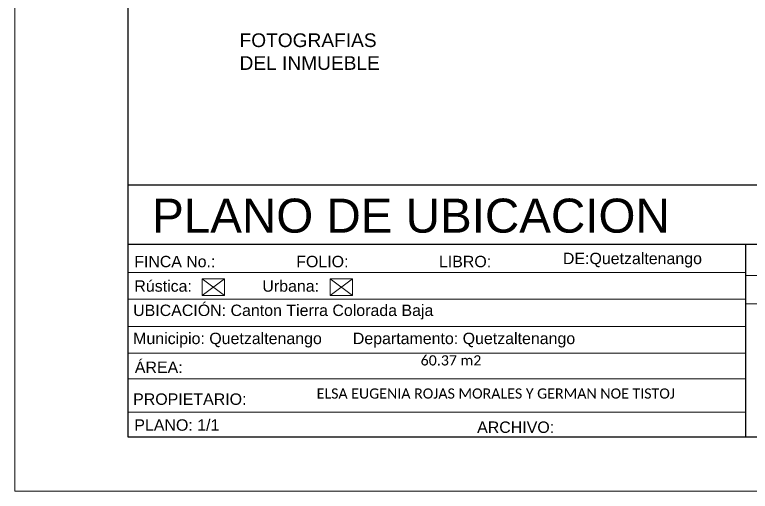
# Model space of a CAD drawing. Header units: millimetres. Extents: x 2303 to 2447, y 1812 to 2032.
# Drawn here: x 2303.3 to 2389.8, y 1811.7 to 1867.8 of the extents above; entities that cross this region are included whole.
import ezdxf

# ---------------------------------------------------------------- set-up
doc = ezdxf.new("R2010")
doc.units = ezdxf.units.MM
for name, color, linetype in [('PDF_0', 7, 'Continuous'), ('PDF_10 Formato', 7, 'Continuous'), ('PDF_FORMATO', 7, 'Continuous'), ('PDF_Text', 7, 'Continuous')]:
    doc.layers.add(name, color=color, linetype=linetype)
doc.styles.add('PDF Arial-BoldMT', font='arial.ttf')
doc.styles.add('PDF ArialMT', font='arial.ttf')
doc.styles.add('PDF Calibri', font='calibri.ttf')

msp = doc.modelspace()

# ---------------------------------------------------------------- linework, layer by layer
at = {"layer": 'PDF_0', "lineweight": 20}
for points in [[(2325.319, 1834.774), (2327.945, 1834.774), (2327.945, 1836.723), (2325.319, 1836.723)], [(2340.371, 1834.774), (2342.997, 1834.774), (2342.997, 1836.723), (2340.371, 1836.723)]]:
    msp.add_lwpolyline(points, close=True, dxfattribs=at)
for points in [[(2327.945, 1834.774), (2325.319, 1836.723)], [(2325.319, 1834.774), (2327.945, 1836.723)], [(2342.997, 1834.774), (2340.371, 1836.723)], [(2340.371, 1834.774), (2342.997, 1836.723)]]:
    msp.add_lwpolyline(points, dxfattribs=at)
at = {"layer": 'PDF_10 Formato', "lineweight": 9}
msp.add_lwpolyline([(2303.292, 1811.731), (2303.292, 2031.661), (2447.258, 2031.661), (2447.258, 1811.731)], close=True, dxfattribs=at)
at = {"layer": 'PDF_10 Formato', "lineweight": 25}
msp.add_lwpolyline([(2440.565, 2026.804), (2440.565, 1818.113), (2316.65, 1818.113), (2316.65, 2026.804)], close=True, dxfattribs=at)
at = {"layer": 'PDF_FORMATO', "lineweight": 30}
for points in [[(2316.65, 1847.765), (2440.565, 1847.765)], [(2316.65, 1840.789), (2417.437, 1840.789)], [(2389.225, 1840.789), (2389.225, 1818.113)]]:
    msp.add_lwpolyline(points, dxfattribs=at)
at = {"layer": 'PDF_FORMATO', "lineweight": 20}
for points in [[(2316.65, 1837.457), (2389.169, 1837.457)], [(2389.225, 1837.118), (2417.437, 1837.118)], [(2316.65, 1834.323), (2389.169, 1834.323)], [(2389.225, 1833.786), (2417.437, 1833.786)], [(2316.706, 1831.103), (2389.225, 1831.103)], [(2316.706, 1827.969), (2389.225, 1827.969)], [(2316.65, 1824.947), (2389.169, 1824.947)], [(2316.65, 1821.022), (2389.169, 1821.022)]]:
    msp.add_lwpolyline(points, dxfattribs=at)

# ---------------------------------------------------------------- texts
at = {"layer": 'PDF_Text', "attachment_point": 4}
for s, insert, char_height, style in [('FOTOGRAFIAS', (2329.726, 1864.765), 1.60959, 'PDF Arial-BoldMT'), ('DEL INMUEBLE', (2329.726, 1862.082), 1.60959, 'PDF Arial-BoldMT'), ('PLANO DE UBICACION', (2319.446, 1844.116), 4.00062, 'PDF ArialMT'), ('FINCA No.:', (2317.356, 1838.741), 1.3335, 'PDF Arial-BoldMT'), ('FOLIO:', (2336.39, 1838.741), 1.3413, 'PDF Arial-BoldMT'), ('LIBRO:', (2353.165, 1838.741), 1.3413, 'PDF Arial-BoldMT'), ('DE:Quetzaltenango', (2367.738, 1838.911), 1.34131, 'PDF Arial-BoldMT'), ('Rústica:', (2317.356, 1835.861), 1.3413, 'PDF Arial-BoldMT'), ('Urbana:', (2332.408, 1835.861), 1.3413, 'PDF Arial-BoldMT'), ('UBICACIÓN: Canton Tierra Colorada Baja', (2317.215, 1832.811), 1.34131, 'PDF Arial-BoldMT'), ('Municipio: Quetzaltenango       Departamento: Quetzaltenango', (2317.215, 1829.506), 1.34131, 'PDF Arial-BoldMT'), ('ÁREA:', (2317.413, 1826.315), 1.3413, 'PDF Arial-BoldMT'), ('60.37 m2', (2351.019, 1827.119), 1.2003, 'PDF Calibri'), ('PROPIETARIO:', (2317.215, 1822.559), 1.34131, 'PDF Arial-BoldMT'), ('ELSA EUGENIA ROJAS MORALES Y GERMAN NOE TISTOJ', (2338.791, 1823.222), 1.20027, 'PDF Calibri'), ('PLANO: 1/1', (2317.356, 1819.514), 1.3413, 'PDF ArialMT'), ('ARCHIVO:', (2357.656, 1819.259), 1.3413, 'PDF ArialMT')]:
    msp.add_mtext(s, dxfattribs=dict(at, insert=insert, char_height=char_height, style=style))

doc.saveas('drawing.dxf')
